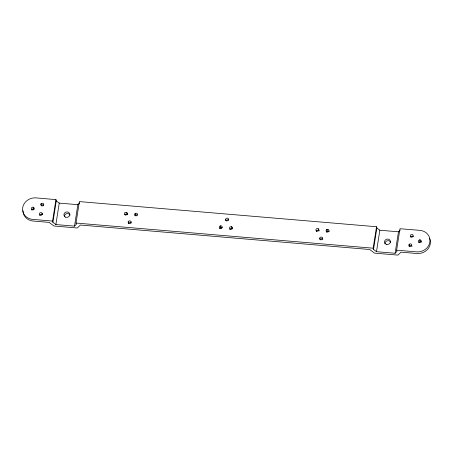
<?xml version="1.0" encoding="UTF-8"?>
<svg xmlns="http://www.w3.org/2000/svg" width="453" height="453" viewBox="0 0 453 453"><rect width="100%" height="100%" fill="white"/><g stroke="black" fill="none" stroke-linecap="round" stroke-linejoin="round"><path stroke-width="0.68" d="M52.565 221.075L55.929 199.614L36.036 197.887A11.857 10.713 -15.4 0 0 22.69 207.655A11.857 10.713 -15.4 0 0 32.661 219.394L52.565 221.075L52.91 222.332L55.883 224.569L74.507 226.138L76.359 224.314L76.013 223.057L79.377 201.596L376.528 226.738L376.873 227.989L373.51 249.45L376.483 251.687L395.101 253.267L396.958 251.438L396.613 250.181L399.976 228.72L419.88 230.356A11.857 10.713 -15.4 0 1 429.857 242.095A11.857 10.713 -15.4 0 1 416.511 251.862L396.613 250.181M52.91 222.332L56.274 200.872L55.929 199.614M55.883 224.569L59.247 203.108L56.274 200.872M74.507 226.138L77.865 204.682L79.722 202.853M373.51 249.45L373.159 248.199L376.528 226.738M376.483 251.687L379.852 230.226L376.873 227.989M395.101 253.267L398.47 231.806L400.322 229.977M320.192 239.92L320.294 239.575A1.489 1.348 -15.4 0 1 322.842 239.178M41.37 205.764L41.568 205.447A1.489 1.348 -15.4 0 1 43.647 205.124M59.247 203.108L77.865 204.682M379.852 230.226L398.47 231.806M76.013 223.057L373.159 248.199M127.474 214.439L127.202 214.195A1.489 1.348 -15.4 0 0 124.926 214.835M419.806 239.926L420.259 241.568M409.235 244.292L409.688 245.939M326.834 229.586L327.287 231.228M318.448 228.878L318.901 230.52M319.79 238.102L320.243 239.75M231.67 226.834L232.123 228.482M225.645 219.541L225.951 220.639M220.407 225.883L220.86 227.525M135.271 213.38L135.724 215.028M126.885 212.672L127.338 214.314M128.227 221.902L128.731 223.374A1.489 1.348 -15.4 0 1 131.279 222.972M41.019 203.963L41.472 205.605M42.089 213.233L42.395 214.331M33.148 207.214L33.601 208.856M23.024 210.707A11.857 10.713 -15.4 0 0 33.114 221.036L49.111 222.389L53.924 226.007L77.372 227.989L80.379 225.028L369.705 249.501L374.518 253.131L397.972 255.113L400.973 252.157L416.964 253.51A11.857 10.713 -15.4 0 0 429.591 238.233M64.388 216.749A2.978 2.695 -15.4 0 1 66.597 213.697A2.978 2.695 -15.4 0 1 70.079 215.152M229.909 229.546A1.489 1.348 -15.4 0 1 231.959 228.397L232.293 228.561A1.489 1.348 -15.4 0 1 232.559 228.805M316.381 231.381A1.489 1.348 -15.4 0 1 318.765 230.401L319.037 230.639A1.489 1.348 -15.4 0 1 319.223 230.939M326.539 232.242A1.489 1.348 -15.4 0 1 327.117 231.324L327.457 231.132A1.489 1.348 -15.4 0 1 329.189 231.5M135.079 215.696A1.489 1.348 -15.4 0 1 135.555 215.118L135.889 214.932A1.489 1.348 -15.4 0 1 137.355 215.056M219.756 228.686A1.489 1.348 -15.4 0 1 220.668 227.582L221.047 227.474A1.489 1.348 -15.4 0 1 222.134 227.706M226.104 221.007A1.489 1.348 -15.4 0 1 228.482 220.022M39.796 215.469A1.489 1.348 -15.4 0 1 42.452 214.728M31.738 210.045A1.489 1.348 -15.4 0 1 33.414 208.816L33.788 208.895A1.489 1.348 -15.4 0 1 34.122 209.06M409.252 246.726A1.489 1.348 -15.4 0 1 409.552 246.07L409.829 245.809A1.489 1.348 -15.4 0 1 412.088 246.279M418.883 242.44A1.489 1.348 -15.4 0 1 420.067 241.574L420.452 241.562A1.489 1.348 -15.4 0 1 421.426 242.044M410.82 237.015A1.489 1.348 -15.4 0 1 413.368 236.619M384.982 243.867A2.978 2.695 -15.4 0 1 387.196 240.815A2.978 2.695 -15.4 0 1 390.673 242.276M131.11 221.97L131.104 222.321A1.489 1.348 -15.4 0 1 129.428 223.55A1.489 1.348 -15.4 0 1 128.171 222.078L128.278 221.727A1.489 1.348 -15.4 0 1 131.11 221.97M225.651 219.365L225.645 219.716A1.489 1.348 -15.4 0 0 228.476 219.96L228.584 219.614A1.489 1.348 -15.4 0 0 227.327 218.136A1.489 1.348 -15.4 0 0 225.651 219.365M322.672 238.17L322.666 238.527A1.489 1.348 -15.4 0 1 320.99 239.756A1.489 1.348 -15.4 0 1 319.739 238.278L319.841 237.933A1.489 1.348 -15.4 0 1 322.672 238.17M41.115 203.805L40.917 204.116A1.489 1.348 -15.4 0 0 43.165 205.634L43.443 205.373A1.489 1.348 -15.4 0 0 43.194 203.482A1.489 1.348 -15.4 0 0 41.115 203.805M411.624 245.673L411.426 245.99A1.489 1.348 -15.4 0 1 409.348 246.313A1.489 1.348 -15.4 0 1 409.099 244.422L409.376 244.161A1.489 1.348 -15.4 0 1 411.624 245.673M135.436 213.289L135.102 213.476A1.489 1.348 -15.4 0 0 136.16 215.855L136.534 215.753A1.489 1.348 -15.4 0 0 137.361 213.952A1.489 1.348 -15.4 0 0 135.436 213.289M221.653 228.21L221.319 228.403A1.489 1.348 -15.4 0 1 219.394 227.734A1.489 1.348 -15.4 0 1 220.22 225.934L220.594 225.832A1.489 1.348 -15.4 0 1 221.653 228.21M327.004 229.49L326.664 229.677A1.489 1.348 -15.4 0 0 327.723 232.061L328.102 231.953A1.489 1.348 -15.4 0 0 328.923 230.152A1.489 1.348 -15.4 0 0 327.004 229.49M32.927 209.864L32.537 209.881A1.489 1.348 -15.4 0 1 31.285 208.403A1.489 1.348 -15.4 0 1 32.961 207.174L33.335 207.253A1.489 1.348 -15.4 0 1 32.927 209.864M419.999 239.914L419.614 239.931A1.489 1.348 -15.4 0 0 419.206 242.542L419.58 242.621A1.489 1.348 -15.4 0 0 421.256 241.392A1.489 1.348 -15.4 0 0 419.999 239.914M316.811 231.138L316.477 230.973A1.489 1.348 -15.4 0 1 316.234 229.082A1.489 1.348 -15.4 0 1 318.312 228.754L318.584 228.997A1.489 1.348 -15.4 0 1 316.811 231.138M231.84 226.919L231.506 226.755A1.489 1.348 -15.4 0 0 229.733 228.895L230.005 229.133A1.489 1.348 -15.4 0 0 232.083 228.81A1.489 1.348 -15.4 0 0 231.84 226.919M125.249 214.932L124.915 214.767A1.489 1.348 -15.4 0 1 124.671 212.876A1.489 1.348 -15.4 0 1 126.749 212.553L127.021 212.791A1.489 1.348 -15.4 0 1 125.249 214.932M410.543 236.709L410.356 236.409A1.489 1.348 -15.4 0 1 411.182 234.609A1.489 1.348 -15.4 0 1 413.102 235.277L413.198 235.611A1.489 1.348 -15.4 0 1 410.543 236.709M42.186 213.386L41.999 213.086A1.489 1.348 -15.4 0 0 39.343 214.184L39.434 214.518A1.489 1.348 -15.4 0 0 41.359 215.186A1.489 1.348 -15.4 0 0 42.186 213.386M65.708 217.191A2.978 2.695 -15.4 0 0 69.813 214.184A2.978 2.695 -15.4 0 0 65.102 212.559A2.978 2.695 -15.4 0 0 65.708 217.191M386.301 244.314A2.978 2.695 -15.4 0 0 390.412 241.307A2.978 2.695 -15.4 0 0 385.701 239.677A2.978 2.695 -15.4 0 0 386.301 244.314"/></g></svg>
